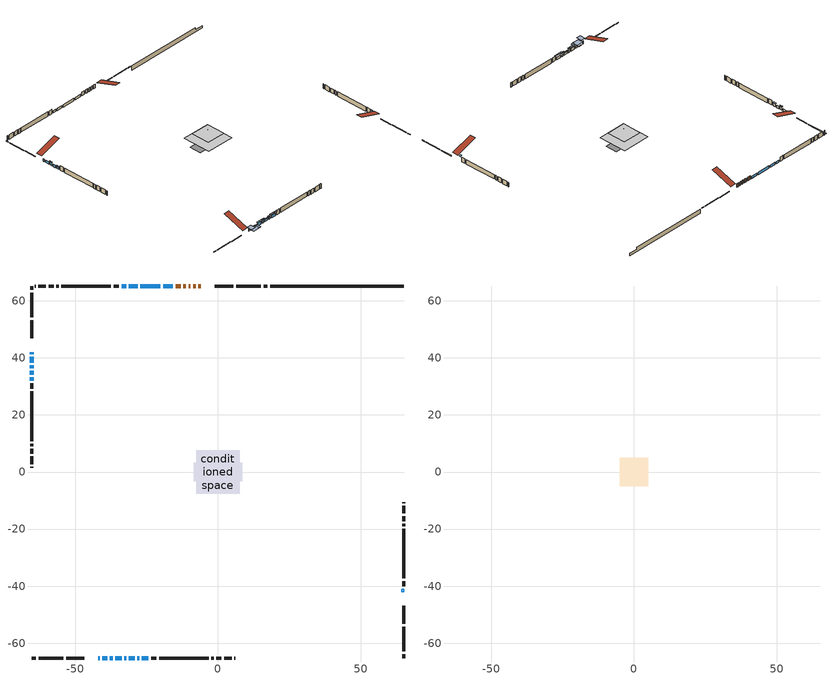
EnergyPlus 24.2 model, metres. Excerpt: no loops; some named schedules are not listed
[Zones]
conditioned space
 floor outside (Floor1 construction): -0.57,-0.57 -0.57,0.57 0.57,0.57 0.57,-0.57 z0.41
 floor outside (Floor2 construction): -0.3,-0.3 -0.3,0.3 0.3,0.3 0.3,-0.3 z0.41
 floor adiabatic (AdiabaticFloorConstruction): -7.67,-7.67 -7.67,7.67 7.67,7.67 7.67,-7.67 z0.41
 floor foundation (Slab1 construction): -8.49,-3.25 -8.49,3.25 8.49,3.25 8.49,-3.25 z-1.91
 floor foundation (Slab2 construction): -2.36,-2.36 -2.36,2.36 2.36,2.36 2.36,-2.36 z0
 wall outside (RimJoist1 construction): 17.33,65.2 15.97,65.2 / -65.2,-65.2 -63.84,-65.2 / -65.2,65.2 -65.2,63.84 / 65.2,-65.2 65.2,-63.84 z0.41:0.71
 wall outside (RimJoist2 construction): 15.04,65.2 6.31,65.2 / -62.91,-65.2 -54.18,-65.2 / -65.2,62.91 -65.2,54.18 / 65.2,-62.91 65.2,-54.18 z0.41:0.71
 wall outside (RimJoist3 construction): 5.39,65.2 -1.05,65.2 / -53.25,-65.2 -46.81,-65.2 / -65.2,53.25 -65.2,46.81 / 65.2,-53.25 65.2,-46.81 z0.41:0.71
 wall outside (AdiabaticWallConstruction 1): -5.96,65.2 -6.89,65.2 / -7.82,65.2 -8.74,65.2 / -9.67,65.2 -10.34,65.2 / -11.27,65.2 -12.21,65.2 / -13.14,65.2 -14.88,65.2 z0.41:2.44
 wall outside (AdiabaticWallConstruction): -15.81,65.2 -19.24,65.2 / -20.17,65.2 -27.27,65.2 / -65.2,41.91 -65.2,41.31 / -65.2,40.38 -65.2,38.35 / -28.2,65.2 -31.21,65.2 / -65.2,35.47 -65.2,34.14 / -32.14,65.2 -33.8,65.2 / -31.28,-65.2 -29.17,-65.2 z0.41:1.63; -41.91,-65.2 -41.45,-65.2 z0.41:2.11; -40.52,-65.2 -38.84,-65.2 z0.41:0.66; -37.91,-65.2 -36.86,-65.2 z0.41:1.46; -35.93,-65.2 -33.82,-65.2 z0.41:2.04; -32.9,-65.2 -32.21,-65.2 z0.41:2.39; -65.2,37.42 -65.2,36.4 z0.41:2.19; -65.2,33.21 -65.2,31.99 z0.41:1.93; -28.24,-65.2 -27.63,-65.2 z0.41:1.35; -26.7,-65.2 -24.37,-65.2 z0.41:1.78
 wall outside (Wall1 construction): -34.72,65.2 -36.59,65.2 / -23.44,-65.2 -21.58,-65.2 / -65.2,31.06 -65.2,29.2 / 65.2,-40.11 65.2,-38.25 z0.41:2.85
 wall outside (Wall2 construction): -37.52,65.2 -54.92,65.2 / -20.65,-65.2 -3.25,-65.2 / -65.2,28.27 -65.2,10.87 / 65.2,-37.32 65.2,-19.92 z0.41:2.85
 wall outside (Wall3 construction): -55.85,65.2 -56.7,65.2 / -2.32,-65.2 -1.46,-65.2 / -65.2,9.94 -65.2,9.08 / 65.2,-18.99 65.2,-18.13 z0.41:2.85
 wall outside (Wall4 construction): -57.63,65.2 -59.38,65.2 / -0.53,-65.2 1.21,-65.2 / -65.2,8.15 -65.2,6.41 / 65.2,-17.2 65.2,-15.46 z0.41:2.85
 wall outside (Wall5 construction): -60.3,65.2 -62.99,65.2 / 2.14,-65.2 4.83,-65.2 / -65.2,5.48 -65.2,2.79 / 65.2,-14.53 65.2,-11.84 z0.41:2.85
 wall outside (Wall7 construction): -63.92,65.2 -64.27,65.2 / 5.76,-65.2 6.11,-65.2 / -65.2,1.86 -65.2,1.51 / 65.2,-10.91 65.2,-10.56 z0.41:2.85
 wall foundation (FoundationWall1 construction): 18.26,65.2,-1.91 18.26,65.2,0.41 60.51,65.2,0.41 60.51,65.2,-0.69 65.2,65.2,-0.69 65.2,65.2,-1.91
 window (WindowConstruction): -15.81,65.2 -19.24,65.2 z0.41:1.63
 window (WindowConstruction 13): -41.9,-65.2 -41.45,-65.2 z0.41:2.11
 window (WindowConstruction 14): -40.52,-65.2 -38.84,-65.2 z0.41:0.66
 window (WindowConstruction 15): -37.91,-65.2 -36.86,-65.2 z0.41:1.46
 window (WindowConstruction 5): -35.93,-65.2 -33.82,-65.2 z0.41:2.03
 window (WindowConstruction 6): -20.17,65.2 -27.27,65.2 z0.41:1.63
 window (WindowConstruction 7): -32.9,-65.2 -32.21,-65.2 z0.41:2.39
 window (WindowConstruction 8): -65.2,41.9 -65.2,41.31 z0.41:1.63
 window (WindowConstruction 9): -65.2,40.38 -65.2,38.35 z0.41:1.63
 window (WindowConstruction 10): -65.2,37.42 -65.2,36.4 z0.41:2.19
 window (WindowConstruction 11): -28.2,65.2 -31.21,65.2 z0.41:1.63
 window (WindowConstruction 16): -65.2,35.47 -65.2,34.14 z0.41:1.63
 window (WindowConstruction 1): -32.14,65.2 -33.79,65.2 z0.41:1.63
 window (WindowConstruction 2): -31.28,-65.2 -29.17,-65.2 z0.41:1.63
 window (WindowConstruction 3): -65.2,33.21 -65.2,31.99 z0.41:1.93
 window (WindowConstruction 12): -28.24,-65.2 -27.63,-65.2 z0.41:1.35
 window (WindowConstruction 4): -26.7,-65.2 -24.37,-65.2 z0.41:1.78
 door (Door): -5.96,65.2 -6.89,65.2 z0.41:2.44
 door (Door 1): -7.82,65.2 -8.74,65.2 z0.41:2.44
 door (Door 2): -9.67,65.2 -10.34,65.2 z0.41:2.44
 door (Door 3): -11.27,65.2 -12.21,65.2 z0.41:2.44
 door (Door 4): -13.14,65.2 -14.88,65.2 z0.41:2.44
 ceiling adiabatic (AdiabaticFloorConstruction): 7.67,-7.67 7.67,7.67 -7.67,7.67 -7.67,-7.67 z0.41
 roof outside (AdiabaticRoofConstruction): 65.2,-41.04,2.85 64.38,-41.04,3.12 64.38,-41.91,3.12 65.2,-41.91,2.85
 skylight (SkylightConstruction): 65.2,-41.04,2.85 64.38,-41.04,3.12 64.38,-41.9,3.12 65.2,-41.9,2.85
attic - vented
 floor to conditioned space (Floor3 construction Reversed): -5.01,-5.01 -5.01,5.01 5.01,5.01 5.01,-5.01 z2.85
 floor to conditioned space (Floor4 construction Reversed): -2.29,-2.29 -2.29,2.29 2.29,2.29 2.29,-2.29 z2.85
 floor to conditioned space (Floor5 construction Reversed): -2.23,-2.23 -2.23,2.23 2.23,2.23 2.23,-2.23 z2.85
 roof outside (Roof1 construction): -5.03,65.2,2.85 -5.03,53.62,6.71 -1.98,53.62,6.71 -1.98,65.2,2.85; -42.83,-65.2,2.85 -42.83,-53.62,6.71 -45.88,-53.62,6.71 -45.88,-65.2,2.85; -65.2,42.83,2.85 -53.62,42.83,6.71 -53.62,45.88,6.71 -65.2,45.88,2.85; 65.2,-42.83,2.85 53.62,-42.83,6.71 53.62,-45.88,6.71 65.2,-45.88,2.85
shading: -40.44,-65.2 -42.91,-65.2 -42.91,-67.94 -40.44,-67.94 z3.12; -37.83,-65.2 -41.53,-65.2 -41.53,-67.94 -37.83,-67.94 z1.67; -36.71,-65.2 -38.06,-65.2 -38.06,-67.94 -36.71,-67.94 z1.61; -33.21,-65.2 -36.54,-65.2 -36.54,-65.81 -33.21,-65.81 z2.64; -31.91,-65.2 -33.19,-65.2 -33.19,-65.5 -31.91,-65.5 z2.69; -65.2,36.1 -65.2,37.72 -65.66,37.72 -65.66,36.1 z2.49; -28.87,-65.2 -31.58,-65.2 -31.58,-65.5 -28.87,-65.5 z1.93; -65.2,31.75 -65.2,33.45 -65.81,33.45 -65.81,31.75 z2.17; -26.56,-65.2 -29.31,-65.2 -29.31,-65.66 -26.56,-65.66 z2.42; -23.3,-65.2 -27.77,-65.2 -27.77,-65.66 -23.3,-65.66 z2.85
[Building]
Building 1: Terrain=Suburbs
[Site:Location]
London AP_ON: Latitude {deg}=43.03; Longitude {deg}=-81.15; Time Zone {hr}=-5; Elevation {m}=278; Keep Site Location Information=Yes
[Site:GroundTemperature:Shallow]
3.98693, 1.93205, 1.76749, 2.74264, 6.6573, 10.5537, 13.9317, 16.0716, 16.2534, 14.513, 11.2211, 7.44421
[Site:WaterMainsTemperature]
Calculation Method=Schedule; Temperature Schedule=mains temperature schedule
[Material] Roughness=Rough; Thermal Absorptance=0.9
Name | Thickness {m} | Conductivity {W/m-K} | Density {kg/m3} | Specific Heat {J/kg-K} | Solar Absorptance | Visible Absorptance
asphalt or fiberglass shingles | 0.00635 | 0.162714 | 1121.4 | 1465.45 | 0.4 | 0.4
asphalt or fiberglass shingles 1 | 0.00635 | 0.162714 | 1121.4 | 1465.45 | 0.7 | 0.7
ceiling loosefill ins | 0.0846667 | 0.0480833 | 16.02 | 1046.75 | 0.7 | 0.7
ceiling stud and cavity | 0.1397 | 0.0890429 | 65.682 | 1177.47 | 0.7 | 0.7
ceiling stud and cavity 1 | 0.1397 | 0.0765803 | 65.682 | 1177.47 | 0.7 | 0.7
ceiling stud and cavity 2 | 0.1397 | 0.0919318 | 65.682 | 1177.47 | 0.7 | 0.7
concrete 4.0 in. | 0.1016 | 1.803125 | 2242.8 | 837.4 | 0.7 | 0.7
concrete 8.0 in. | 0.2032 | 1.803125 | 2242.8 | 837.4 | 0.7 | 0.7
door material | 0.04445 | 0.053851 | 512.64 | 1214.23 | 0.7 | 0.7
door material 1 | 0.04445 | 0.0639163 | 512.64 | 1214.23 | 0.7 | 0.7
exterior vertical ins | 0.0436689 | 0.029427 | 32.04 | 1214.23 | 0.7 | 0.7
exterior vertical ins 1 | 0.0388376 | 0.029427 | 32.04 | 1214.23 | 0.7 | 0.7
floor covering | 0.0127 | 0.0433444 | 54.468 | 1339.84 | 0.6 | 0.6
floor rigid ins | 0.155448 | 0.029427 | 32.04 | 1214.23 | 0.7 | 0.7
floor rigid ins 1; roof rigid ins; wall rigid ins 1 | 0.512978 | 0.029427 | 32.04 | 1214.23 | 0.7 | 0.7
floor stud and cavity | 0.1397 | 0.768798 | 92.3553 | 1139.71 | 0.7 | 0.7
floor stud and cavity 1 | 0.1397 | 0.52473 | 92.3553 | 1139.71 | 0.7 | 0.7
floor stud and cavity 2 | 0.1397 | 1.75129 | 37.0049 | 1207.88 | 0.7 | 0.7
furniture material conditioned space 1 | 0.1524 | 0.115458 | 640.8 | 1214.23 | 0.6 | 0.6
gypsum board | 0.0127 | 0.160291 | 801 | 837.4 | 0.6 | 0.6
gypsum board 1 | 0.0127 | 0.160291 | 801 | 837.4 | 0.7 | 0.7
interior vertical ins | 0.025908 | 0.029427 | 32.04 | 1214.23 | 0.7 | 0.7
osb sheathing 0.5 in. | 0.0127 | 0.115458 | 512.64 | 1214.23 | 0.7 | 0.7
osb sheathing 0.75 in. | 0.01905 | 0.115458 | 512.64 | 1214.23 | 0.7 | 0.7
osb sheathing 2.0 in. | 0.0508 | 0.115458 | 512.64 | 1214.23 | 0.7 | 0.7
rim joist rigid ins; wall rigid ins | 0.051816 | 0.029427 | 32.04 | 1214.23 | 0.7 | 0.7
rim joist stud and cavity | 0.0508 | 0.0455349 | 125.044 | 1163.47 | 0.6 | 0.6
rim joist stud and cavity 1 | 0.0508 | 0.0668474 | 125.044 | 1163.47 | 0.6 | 0.6
rim joist stud and cavity 2 | 0.0508 | 0.0676309 | 125.044 | 1163.47 | 0.6 | 0.6
roof stud and cavity | 0.18415 | 1.78685 | 37.0049 | 1207.88 | 0.6 | 0.6
slab rigid ins | 0.0387967 | 0.029427 | 32.04 | 1214.23 | 0.7 | 0.7
wall stud and cavity | 0.1397 | 0.0941144 | 139.0536 | 1170.24 | 0.7 | 0.7
wall stud and cavity 1 | 0.1397 | 0.249497 | 139.0536 | 1170.24 | 0.7 | 0.7
wall stud and cavity 2 | 0.1397 | 0.139436 | 139.0536 | 1170.24 | 0.7 | 0.7
wall stud and cavity 3 | 0.1397 | 0.372494 | 139.0536 | 1170.24 | 0.7 | 0.7
wall stud and cavity 4 | 0.1397 | 0.079577 | 139.0536 | 1170.24 | 0.7 | 0.7
wall stud and cavity 5 | 0.1397 | 0.123006 | 139.0536 | 1170.24 | 0.7 | 0.7
wall stud and cavity 6 | 0.0889 | 0.380278 | 52.3479 | 1209.89 | 0.7 | 0.7
wall stud and cavity 7 | 0.0889 | 0.391764 | 83.0341 | 1211.67 | 0.7 | 0.7
wood siding | 0.0254 | 0.102417 | 544.68 | 1172.36 | 0.4 | 0.4
wood siding 1; wood siding 2; wood siding 3 | 0.0254 | 0.102417 | 544.68 | 1172.36 | 0.7 | 0.7
[WindowMaterial:SimpleGlazingSystem]
Name | U-Factor {W/m2-K} | Solar Heat Gain Coefficient
SkylightMaterial | 2.79154 | 0.6512
WindowMaterial | 3.04852 | 0.63
WindowMaterial 1 | 3.08145 | 0.55
WindowMaterial 10 | 3.09962 | 0.52
WindowMaterial 11 | 3.09848 | 0.59
WindowMaterial 12 | 3.09678 | 0.61
WindowMaterial 13 | 2.80436 | 0.44
WindowMaterial 14 | 3.18763 | 0.5
WindowMaterial 15 | 3.06839 | 0.65
WindowMaterial 16 | 3.1229 | 0.46
WindowMaterial 2 | 3.04568 | 0.63
WindowMaterial 3 | 3.05249 | 0.62
WindowMaterial 4 | 3.05704 | 0.61
WindowMaterial 5 | 3.03659 | 0.65
WindowMaterial 6 | 3.04 | 0.64
WindowMaterial 7 | 3.07577 | 0.57
WindowMaterial 8 | 3.083154 | 0.54
WindowMaterial 9 | 3.04511 | 0.64
[Construction]
AdiabaticFloorConstruction: floor stud and cavity 2, floor rigid ins 1, osb sheathing 0.75 in., floor covering
AdiabaticRoofConstruction: asphalt or fiberglass shingles 1, roof rigid ins, osb sheathing 0.75 in., roof stud and cavity
AdiabaticWallConstruction: wood siding 2, wall rigid ins 1, wall stud and cavity 6, gypsum board
AdiabaticWallConstruction 1: wood siding 3, wall rigid ins 1, wall stud and cavity 6, gypsum board
Door; Door 1; Door 2; Door 4: door material
Door 3: door material 1
Floor1 construction: floor stud and cavity, floor rigid ins, osb sheathing 0.75 in., floor covering
Floor2 construction: floor stud and cavity 1, floor rigid ins, osb sheathing 0.75 in., floor covering
Floor3 construction Reversed: gypsum board, ceiling stud and cavity, ceiling loosefill ins
Floor4 construction Reversed: gypsum board, ceiling stud and cavity 1
Floor5 construction Reversed: gypsum board, ceiling stud and cavity 2, ceiling loosefill ins
FoundationWall1 construction: concrete 8.0 in., gypsum board 1
furniture construction conditioned space 1: furniture material conditioned space 1
PartitionWallConstruction: gypsum board, wall stud and cavity 7, gypsum board
RimJoist1 construction: wood siding 1, osb sheathing 2.0 in., rim joist stud and cavity
RimJoist2 construction: wood siding 1, rim joist rigid ins, osb sheathing 2.0 in., rim joist stud and cavity 1
RimJoist3 construction: wood siding 1, rim joist rigid ins, osb sheathing 2.0 in., rim joist stud and cavity 2
Roof1 construction: asphalt or fiberglass shingles
SkylightConstruction: SkylightMaterial
Slab1 construction: concrete 4.0 in.
Slab2 construction: slab rigid ins, concrete 4.0 in.
Wall1 construction: wood siding, osb sheathing 0.5 in., wall stud and cavity, gypsum board
Wall2 construction: wood siding, wall rigid ins, osb sheathing 0.5 in., wall stud and cavity 1, gypsum board
Wall3 construction: wood siding, wall rigid ins, osb sheathing 0.5 in., wall stud and cavity 2, gypsum board
Wall4 construction: wood siding, wall rigid ins, osb sheathing 0.5 in., wall stud and cavity 3, gypsum board
Wall5 construction: wood siding, osb sheathing 0.5 in., wall stud and cavity 4, gypsum board
Wall7 construction: wood siding, wall rigid ins, osb sheathing 0.5 in., wall stud and cavity 5, gypsum board
WindowConstruction: WindowMaterial
WindowConstruction 1: WindowMaterial 1
WindowConstruction 10: WindowMaterial 10
WindowConstruction 11: WindowMaterial 11
WindowConstruction 12: WindowMaterial 12
WindowConstruction 13: WindowMaterial 13
WindowConstruction 14: WindowMaterial 14
WindowConstruction 15: WindowMaterial 15
WindowConstruction 16: WindowMaterial 16
WindowConstruction 2: WindowMaterial 2
WindowConstruction 3: WindowMaterial 3
WindowConstruction 4: WindowMaterial 4
WindowConstruction 5: WindowMaterial 5
WindowConstruction 6: WindowMaterial 6
WindowConstruction 7: WindowMaterial 7
WindowConstruction 8: WindowMaterial 8
WindowConstruction 9: WindowMaterial 9
[Zone] Multiplier=1; Part of Total Floor Area=Yes
Name | Volume {m3}
attic - vented | 89.2017
conditioned space | 935.601
[Space]
Name | Zone | Volume {m3}
attic - vented 1 | attic - vented | 89.2017
conditioned space 1 | conditioned space | 935.601
[ZoneInfiltration:EffectiveLeakageArea]
infil attic - vented 1: Zone or Space=attic - vented 1; Schedule=Always On Discrete; Effective Air Leakage Area {cm2}=6164.8; Stack Coefficient=0.000268384; Wind Coefficient=1.10687e-05
[ZoneMixing]
whole house fan mix: Zone or Space=attic - vented; Schedule=Always On Continuous; Design Flow Rate Calculation Method=Flow/Zone; Design Flow Rate {m3/s}=0; Source Zone or Space=conditioned space
[SurfaceProperty:ExposedFoundationPerimeter] Exposed Perimeter Calculation Method=TotalExposedPerimeter
Name | Total Exposed Perimeter {m}
Slab1 | 46.939
Slab2 | 15.972
[InternalMass] Zone or ZoneList=conditioned space; Space or SpaceList=conditioned space 1
Name | Construction | Surface Area {m2}
furniture mass conditioned space 1 | furniture construction conditioned space 1 | 147.93
partition wall mass | PartitionWallConstruction | 369.825
[Lights]
interior lighting: Zone or ZoneList or Space or SpaceList=conditioned space 1; Schedule=interior lighting schedule; Design Level Calculation Method=LightingLevel; Lighting Level {W}=343.2; Return Air Fraction=0; Fraction Radiant=0.6; Fraction Visible=0.2; Fraction Replaceable=1
[People]
occupants: Zone or ZoneList or Space or SpaceList=conditioned space 1; Number of People Schedule=occupants schedule; Number of People Calculation Method=People; Number of People=3; Fraction Radiant=0.314171; Sensible Heat Fraction=0.56303; Activity Level Schedule=occupants activity schedule; Carbon Dioxide Generation Rate {m3/s-W}=0; Enable ASHRAE 55 Comfort Warnings=No; Mean Radiant Temperature Calculation Type=EnclosureAveraged
[ElectricEquipment] Zone or ZoneList or Space or SpaceList=conditioned space 1; Design Level Calculation Method=EquipmentLevel
Name | Schedule | Design Level {W} | Fraction Latent | Fraction Radiant | Fraction Lost
clothes dryer | clothes dryer schedule | 140.772 | 0.015 | 0.081 | 0.85
clothes washer | clothes washer schedule | 32.1985 | 0.03 | 0.162 | 0.7
cooking range | cooking range schedule | 215.147 | 0.08 | 0.432 | 0.2
dishwasher | dishwasher schedule | 66.8632 | 0.3 | 0.18 | 0.4
fridge | fridge schedule | 72.9452 | 0 | 0.6 | 0
mech vent bath fan 0 | mech vent bath fan 0 schedule | 25.1 | 0 | 0 | 1
mech vent house fan | mech vent house fan schedule | 19.9167 | 0 | 0 | 0.5
mech vent house fan cfis | mech vent house fan cfis schedule | 0 | 0 | 0 | 0
mech vent range fan 0 | mech vent range fan 0 schedule | 57 | 0 | 0 | 1
misc plug loads | misc plug loads schedule | 494.7 | 0.045 | 0.513 | 0.1
whole house fan | Always On Discrete | 0 | 0 | 0 | 1
[OtherEquipment] Zone or ZoneList or Space or SpaceList=conditioned space 1; Design Level Calculation Method=EquipmentLevel
Name | Fuel Type | Schedule | Design Level {W} | Fraction Latent | Fraction Radiant | Fraction Lost
clothes dryer 1 | Electricity | clothes dryer schedule | 0 | 0.015 | 0.081 | 0.85
cooking range 1 | Electricity | cooking range schedule | 0 | 0.08 | 0.432 | 0.2
general water use latent | None | general water use schedule | 62.594 | 1 | 0 | 0
general water use sensible | None | general water use schedule | -61.6891 | 0 | 0.6 | 0
mech vent house fan latent load | None | Always On Discrete | 0 | 1 | 0 | 0
mech vent house fan sensible load | None | Always On Discrete | 0 | 0 | 0 | 0
water heater energy adjustment1 | Electricity | Always On Discrete | 0.01 | 0 | 0 | 1
[ZoneInfiltration:DesignFlowRate] Zone or ZoneList or Space or SpaceList=conditioned space 1; Schedule=Always On Discrete; Design Flow Rate Calculation Method=Flow/Zone; Design Flow Rate {m3/s}=0
infil flow; natural vent flow; whole house fan flow
[Foundation:Kiva] Initial Indoor Air Temperature {C}=18; Wall Depth Below Slab {m}=0.2032
Name | Wall Height Above Grade {m} | Custom Block Material Name 1 | Custom Block Depth 1 {m} | Custom Block X Position 1 {m} | Custom Block Z Position 1 {m} | Interior Vertical Insulation Material | Interior Vertical Insulation Depth {m} | Exterior Vertical Insulation Material | Exterior Vertical Insulation Depth {m}
Foundation Kiva 1 | 0.409986 | exterior vertical ins | 2.31999 | 0.2159 | 0
Foundation Kiva 2 | 0.1016 |  |  |  |  | interior vertical ins | 0.1016 | exterior vertical ins 1 | 0.599999
[Foundation:Kiva:Settings]
Soil Conductivity {W/m-K}=0.849921; Soil Density {kg/m3}=1842.3; Soil Specific Heat {J/kg-K}=418.7; Ground Solar Absorptivity=0.9; Ground Thermal Absorptivity=0.9; Ground Surface Roughness {m}=0.03; Far-Field Width {m}=40; Deep-Ground Boundary Condition=ZeroFlux; Deep-Ground Depth {m}=40; Minimum Cell Dimension {m}=0.2; Maximum Cell Growth Coefficient=3; Simulation Timestep=Timestep
[Exterior:Lights]
exterior lighting: Schedule=exterior lighting schedule; Design Level {W}=75.6
[Schedule:Constant]
Name | Hourly Value
Always On Continuous; mech vent house fan schedule; mech vent house fan cfis schedule; Always On Discrete | 1
occupants activity schedule | 117.228
fridge schedule | 0
[Schedule:Week:Daily]
interior lighting schedule Week Rule - Jan1-Jan27: interior lighting schedule day, interior lighting schedule day, interior lighting schedule day, interior lighting schedule day, interior lighting schedule day, interior lighting schedule day, interior lighting schedule day, interior lighting schedule default day, interior lighting schedule default day, interior lighting schedule default day, interior lighting schedule default day, interior lighting schedule default day
interior lighting schedule Week Rule - Jan28-Feb3: interior lighting schedule day, interior lighting schedule day, interior lighting schedule day, interior lighting schedule day, interior lighting schedule day 1, interior lighting schedule day 1, interior lighting schedule day 1, interior lighting schedule default day, interior lighting schedule default day, interior lighting schedule default day, interior lighting schedule default day, interior lighting schedule default day
interior lighting schedule Week Rule - Feb4-Feb24: interior lighting schedule day 1, interior lighting schedule day 1, interior lighting schedule day 1, interior lighting schedule day 1, interior lighting schedule day 1, interior lighting schedule day 1, interior lighting schedule day 1, interior lighting schedule default day, interior lighting schedule default day, interior lighting schedule default day, interior lighting schedule default day, interior lighting schedule default day
interior lighting schedule Week Rule - Feb25-Mar3: interior lighting schedule day 1, interior lighting schedule day 1, interior lighting schedule day 1, interior lighting schedule day 1, interior lighting schedule day 2, interior lighting schedule day 2, interior lighting schedule day 2, interior lighting schedule default day, interior lighting schedule default day, interior lighting schedule default day, interior lighting schedule default day, interior lighting schedule default day
interior lighting schedule Week Rule - Mar4-Mar31: interior lighting schedule day 2, interior lighting schedule day 2, interior lighting schedule day 2, interior lighting schedule day 2, interior lighting schedule day 2, interior lighting schedule day 2, interior lighting schedule day 2, interior lighting schedule default day, interior lighting schedule default day, interior lighting schedule default day, interior lighting schedule default day, interior lighting schedule default day
interior lighting schedule Week Rule - Apr1-Apr28: interior lighting schedule day 3, interior lighting schedule day 3, interior lighting schedule day 3, interior lighting schedule day 3, interior lighting schedule day 3, interior lighting schedule day 3, interior lighting schedule day 3, interior lighting schedule default day, interior lighting schedule default day, interior lighting schedule default day, interior lighting schedule default day, interior lighting schedule default day
interior lighting schedule Week Rule - Apr29-May5: interior lighting schedule day 3, interior lighting schedule day 3, interior lighting schedule day 4, interior lighting schedule day 4, interior lighting schedule day 4, interior lighting schedule day 4, interior lighting schedule day 4, interior lighting schedule default day, interior lighting schedule default day, interior lighting schedule default day, interior lighting schedule default day, interior lighting schedule default day
interior lighting schedule Week Rule - May6-May26: interior lighting schedule day 4, interior lighting schedule day 4, interior lighting schedule day 4, interior lighting schedule day 4, interior lighting schedule day 4, interior lighting schedule day 4, interior lighting schedule day 4, interior lighting schedule default day, interior lighting schedule default day, interior lighting schedule default day, interior lighting schedule default day, interior lighting schedule default day
interior lighting schedule Week Rule - May27-Jun2: interior lighting schedule day 4, interior lighting schedule day 4, interior lighting schedule day 4, interior lighting schedule day 4, interior lighting schedule day 4, interior lighting schedule day 5, interior lighting schedule day 5, interior lighting schedule default day, interior lighting schedule default day, interior lighting schedule default day, interior lighting schedule default day, interior lighting schedule default day
interior lighting schedule Week Rule - Jun3-Jun30: interior lighting schedule day 5, interior lighting schedule day 5, interior lighting schedule day 5, interior lighting schedule day 5, interior lighting schedule day 5, interior lighting schedule day 5, interior lighting schedule day 5, interior lighting schedule default day, interior lighting schedule default day, interior lighting schedule default day, interior lighting schedule default day, interior lighting schedule default day
interior lighting schedule Week Rule - Jul1-Jul28: interior lighting schedule day 6, interior lighting schedule day 6, interior lighting schedule day 6, interior lighting schedule day 6, interior lighting schedule day 6, interior lighting schedule day 6, interior lighting schedule day 6, interior lighting schedule default day, interior lighting schedule default day, interior lighting schedule default day, interior lighting schedule default day, interior lighting schedule default day
interior lighting schedule Week Rule - Jul29-Aug4: interior lighting schedule day 6, interior lighting schedule day 6, interior lighting schedule day 6, interior lighting schedule day 7, interior lighting schedule day 7, interior lighting schedule day 7, interior lighting schedule day 7, interior lighting schedule default day, interior lighting schedule default day, interior lighting schedule default day, interior lighting schedule default day, interior lighting schedule default day
interior lighting schedule Week Rule - Aug5-Aug25: interior lighting schedule day 7, interior lighting schedule day 7, interior lighting schedule day 7, interior lighting schedule day 7, interior lighting schedule day 7, interior lighting schedule day 7, interior lighting schedule day 7, interior lighting schedule default day, interior lighting schedule default day, interior lighting schedule default day, interior lighting schedule default day, interior lighting schedule default day
interior lighting schedule Week Rule - Aug26-Sep1: interior lighting schedule day 7, interior lighting schedule day 7, interior lighting schedule day 7, interior lighting schedule day 7, interior lighting schedule day 7, interior lighting schedule day 7, interior lighting schedule day 8, interior lighting schedule default day, interior lighting schedule default day, interior lighting schedule default day, interior lighting schedule default day, interior lighting schedule default day
interior lighting schedule Week Rule - Sep2-Sep29: interior lighting schedule day 8, interior lighting schedule day 8, interior lighting schedule day 8, interior lighting schedule day 8, interior lighting schedule day 8, interior lighting schedule day 8, interior lighting schedule day 8, interior lighting schedule default day, interior lighting schedule default day, interior lighting schedule default day, interior lighting schedule default day, interior lighting schedule default day
interior lighting schedule Week Rule - Sep30-Oct6: interior lighting schedule day 8, interior lighting schedule day 9, interior lighting schedule day 9, interior lighting schedule day 9, interior lighting schedule day 9, interior lighting schedule day 9, interior lighting schedule day 9, interior lighting schedule default day, interior lighting schedule default day, interior lighting schedule default day, interior lighting schedule default day, interior lighting schedule default day
interior lighting schedule Week Rule - Oct7-Oct27: interior lighting schedule day 9, interior lighting schedule day 9, interior lighting schedule day 9, interior lighting schedule day 9, interior lighting schedule day 9, interior lighting schedule day 9, interior lighting schedule day 9, interior lighting schedule default day, interior lighting schedule default day, interior lighting schedule default day, interior lighting schedule default day, interior lighting schedule default day
interior lighting schedule Week Rule - Oct28-Nov3: interior lighting schedule day 9, interior lighting schedule day 9, interior lighting schedule day 9, interior lighting schedule day 9, interior lighting schedule day 10, interior lighting schedule day 10, interior lighting schedule day 10, interior lighting schedule default day, interior lighting schedule default day, interior lighting schedule default day, interior lighting schedule default day, interior lighting schedule default day
interior lighting schedule Week Rule - Nov4-Nov24: interior lighting schedule day 10, interior lighting schedule day 10, interior lighting schedule day 10, interior lighting schedule day 10, interior lighting schedule day 10, interior lighting schedule day 10, interior lighting schedule day 10, interior lighting schedule default day, interior lighting schedule default day, interior lighting schedule default day, interior lighting schedule default day, interior lighting schedule default day
interior lighting schedule Week Rule - Nov25-Dec1: interior lighting schedule day 10, interior lighting schedule day 10, interior lighting schedule day 10, interior lighting schedule day 10, interior lighting schedule day 10, interior lighting schedule day 10, interior lighting schedule day 11, interior lighting schedule default day, interior lighting schedule default day, interior lighting schedule default day, interior lighting schedule default day, interior lighting schedule default day
interior lighting schedule Week Rule - Dec2-Dec31: interior lighting schedule day 11, interior lighting schedule day 11, interior lighting schedule day 11, interior lighting schedule day 11, interior lighting schedule day 11, interior lighting schedule day 11, interior lighting schedule day 11, interior lighting schedule default day, interior lighting schedule default day, interior lighting schedule default day, interior lighting schedule default day, interior lighting schedule default day
occupants schedule Week Rule - Jan1-Dec31: occupants schedule day, occupants schedule day, occupants schedule day, occupants schedule day, occupants schedule day, occupants schedule day, occupants schedule day, occupants schedule default day, occupants schedule default day, occupants schedule default day, occupants schedule default day, occupants schedule default day
clothes dryer schedule Week Rule - Jan1-Dec31: clothes dryer schedule day, clothes dryer schedule day, clothes dryer schedule day, clothes dryer schedule day, clothes dryer schedule day, clothes dryer schedule day, clothes dryer schedule day, clothes dryer schedule default day, clothes dryer schedule default day, clothes dryer schedule default day, clothes dryer schedule default day, clothes dryer schedule default day
clothes washer schedule Week Rule - Jan1-Dec31: clothes washer schedule day, clothes washer schedule day, clothes washer schedule day, clothes washer schedule day, clothes washer schedule day, clothes washer schedule day, clothes washer schedule day, clothes washer schedule default day, clothes washer schedule default day, clothes washer schedule default day, clothes washer schedule default day, clothes washer schedule default day
cooking range schedule Week Rule - Jan1-Dec31: cooking range schedule day, cooking range schedule day, cooking range schedule day, cooking range schedule day, cooking range schedule day, cooking range schedule day, cooking range schedule day, cooking range schedule default day, cooking range schedule default day, cooking range schedule default day, cooking range schedule default day, cooking range schedule default day
dishwasher schedule Week Rule - Jan1-Dec31: dishwasher schedule day, dishwasher schedule day, dishwasher schedule day, dishwasher schedule day, dishwasher schedule day, dishwasher schedule day, dishwasher schedule day, dishwasher schedule default day, dishwasher schedule default day, dishwasher schedule default day, dishwasher schedule default day, dishwasher schedule default day
mech vent bath fan 0 schedule Week Rule - Jan1-Dec31: mech vent bath fan 0 schedule day, mech vent bath fan 0 schedule day, mech vent bath fan 0 schedule day, mech vent bath fan 0 schedule day, mech vent bath fan 0 schedule day, mech vent bath fan 0 schedule day, mech vent bath fan 0 schedule day, mech vent bath fan 0 schedule default day, mech vent bath fan 0 schedule default day, mech vent bath fan 0 schedule default day, mech vent bath fan 0 schedule default day, mech vent bath fan 0 schedule default day
mech vent range fan 0 schedule Week Rule - Jan1-Dec31: mech vent range fan 0 schedule day, mech vent range fan 0 schedule day, mech vent range fan 0 schedule day, mech vent range fan 0 schedule day, mech vent range fan 0 schedule day, mech vent range fan 0 schedule day, mech vent range fan 0 schedule day, mech vent range fan 0 schedule default day, mech vent range fan 0 schedule default day, mech vent range fan 0 schedule default day, mech vent range fan 0 schedule default day, mech vent range fan 0 schedule default day
misc plug loads schedule Week Rule - Jan1-Dec31: misc plug loads schedule day, misc plug loads schedule day, misc plug loads schedule day, misc plug loads schedule day, misc plug loads schedule day, misc plug loads schedule day, misc plug loads schedule day, misc plug loads schedule default day, misc plug loads schedule default day, misc plug loads schedule default day, misc plug loads schedule default day, misc plug loads schedule default day
general water use schedule Week Rule - Jan1-Dec31: general water use schedule day, general water use schedule day, general water use schedule day, general water use schedule day, general water use schedule day, general water use schedule day, general water use schedule day, general water use schedule default day, general water use schedule default day, general water use schedule default day, general water use schedule default day, general water use schedule default day
[Schedule:Year]
interior lighting schedule: interior lighting schedule Week Rule - Jan1-Jan27, 1, 1, 1, 27, interior lighting schedule Week Rule - Jan28-Feb3, 1, 28, 2, 3, interior lighting schedule Week Rule - Feb4-Feb24, 2, 4, 2, 24, interior lighting schedule Week Rule - Feb25-Mar3, 2, 25, 3, 3, interior lighting schedule Week Rule - Mar4-Mar31, 3, 4, 3, 31, interior lighting schedule Week Rule - Apr1-Apr28, 4, 1, 4, 28, interior lighting schedule Week Rule - Apr29-May5, 4, 29, 5, 5, interior lighting schedule Week Rule - May6-May26, 5, 6, 5, 26, interior lighting schedule Week Rule - May27-Jun2, 5, 27, 6, 2, interior lighting schedule Week Rule - Jun3-Jun30, 6, 3, 6, 30, interior lighting schedule Week Rule - Jul1-Jul28, 7, 1, 7, 28, interior lighting schedule Week Rule - Jul29-Aug4, 7, 29, 8, 4, interior lighting schedule Week Rule - Aug5-Aug25, 8, 5, 8, 25, interior lighting schedule Week Rule - Aug26-Sep1, 8, 26, 9, 1, interior lighting schedule Week Rule - Sep2-Sep29, 9, 2, 9, 29, interior lighting schedule Week Rule - Sep30-Oct6, 9, 30, 10, 6, interior lighting schedule Week Rule - Oct7-Oct27, 10, 7, 10, 27, interior lighting schedule Week Rule - Oct28-Nov3, 10, 28, 11, 3, interior lighting schedule Week Rule - Nov4-Nov24, 11, 4, 11, 24, interior lighting schedule Week Rule - Nov25-Dec1, 11, 25, 12, 1, interior lighting schedule Week Rule - Dec2-Dec31, 12, 2, 12, 31
occupants schedule: occupants schedule Week Rule - Jan1-Dec31, 1, 1, 12, 31
clothes dryer schedule: clothes dryer schedule Week Rule - Jan1-Dec31, 1, 1, 12, 31
clothes washer schedule: clothes washer schedule Week Rule - Jan1-Dec31, 1, 1, 12, 31
cooking range schedule: cooking range schedule Week Rule - Jan1-Dec31, 1, 1, 12, 31
dishwasher schedule: dishwasher schedule Week Rule - Jan1-Dec31, 1, 1, 12, 31
mech vent bath fan 0 schedule: mech vent bath fan 0 schedule Week Rule - Jan1-Dec31, 1, 1, 12, 31
mech vent range fan 0 schedule: mech vent range fan 0 schedule Week Rule - Jan1-Dec31, 1, 1, 12, 31
misc plug loads schedule: misc plug loads schedule Week Rule - Jan1-Dec31, 1, 1, 12, 31
general water use schedule: general water use schedule Week Rule - Jan1-Dec31, 1, 1, 12, 31
exterior lighting schedule: exterior lighting schedule Week Rule - Jan1-Jan27, 1, 1, 1, 27, exterior lighting schedule Week Rule - Jan28-Feb3, 1, 28, 2, 3, exterior lighting schedule Week Rule - Feb4-Feb24, 2, 4, 2, 24, exterior lighting schedule Week Rule - Feb25-Mar3, 2, 25, 3, 3, exterior lighting schedule Week Rule - Mar4-Mar31, 3, 4, 3, 31, exterior lighting schedule Week Rule - Apr1-Apr28, 4, 1, 4, 28, exterior lighting schedule Week Rule - Apr29-May5, 4, 29, 5, 5, exterior lighting schedule Week Rule - May6-May26, 5, 6, 5, 26, exterior lighting schedule Week Rule - May27-Jun2, 5, 27, 6, 2, exterior lighting schedule Week Rule - Jun3-Jun30, 6, 3, 6, 30, exterior lighting schedule Week Rule - Jul1-Jul28, 7, 1, 7, 28, exterior lighting schedule Week Rule - Jul29-Aug4, 7, 29, 8, 4, exterior lighting schedule Week Rule - Aug5-Aug25, 8, 5, 8, 25, exterior lighting schedule Week Rule - Aug26-Sep1, 8, 26, 9, 1, exterior lighting schedule Week Rule - Sep2-Sep29, 9, 2, 9, 29, exterior lighting schedule Week Rule - Sep30-Oct6, 9, 30, 10, 6, exterior lighting schedule Week Rule - Oct7-Oct27, 10, 7, 10, 27, exterior lighting schedule Week Rule - Oct28-Nov3, 10, 28, 11, 3, exterior lighting schedule Week Rule - Nov4-Nov24, 11, 4, 11, 24, exterior lighting schedule Week Rule - Nov25-Dec1, 11, 25, 12, 1, exterior lighting schedule Week Rule - Dec2-Dec31, 12, 2, 12, 31
[Schedule:Compact]
mains temperature schedule: Through: 01/01, For: AllDays, Until: 24:00, 7.96722, Through: 01/02, For: AllDays, Until: 24:00, 7.89722, Through: 01/03, For: AllDays, Until: 24:00, 7.82778, Through: 01/04, For: AllDays, Until: 24:00, 7.76, Through: 01/05, For: AllDays, Until: 24:00, 7.69333, Through: 01/06, For: AllDays, Until: 24:00, 7.62778, Through: 01/07, For: AllDays, Until: 24:00, 7.56389, Through: 01/08, For: AllDays, Until: 24:00, 7.50167, Through: 01/09, For: AllDays, Until: 24:00, 7.44056, Through: 01/10, For: AllDays, Until: 24:00, 7.38056, Through: 01/11, For: AllDays, Until: 24:00, 7.32222, Through: 01/12, For: AllDays, Until: 24:00, 7.26556, Through: 01/13, For: AllDays, Until: 24:00, 7.21, Through: 01/14, For: AllDays, Until: 24:00, 7.15556, Through: 01/15, For: AllDays, Until: 24:00, 7.10333, Through: 01/16, For: AllDays, Until: 24:00, 7.05222, Through: 01/17, For: AllDays, Until: 24:00, 7.00278, Through: 01/18, For: AllDays, Until: 24:00, 6.955, Through: 01/19, For: AllDays, Until: 24:00, 6.90833, Through: 01/20, For: AllDays, Until: 24:00, 6.86389, Through: 01/21, For: AllDays, Until: 24:00, 6.82056, Through: 01/22, For: AllDays, Until: 24:00, 6.77889, Through: 01/23, For: AllDays, Until: 24:00, 6.73889, Through: 01/24, For: AllDays, Until: 24:00, 6.7, Through: 01/25, For: AllDays, Until: 24:00, 6.66333, Through: 01/26, For: AllDays, Until: 24:00, 6.62833, Through: 01/27, For: AllDays, Until: 24:00, 6.59444, Through: 01/28, For: AllDays, Until: 24:00, 6.56278, Through: 01/29, For: AllDays, Until: 24:00, 6.53222, Through: 01/30, For: AllDays, Until: 24:00, 6.50389, Through: 01/31, For: AllDays, Until: 24:00, 6.47722, Through: 02/01, For: AllDays, Until: 24:00, 6.45167, Through: 02/02, For: AllDays, Until: 24:00, 6.42833, Through: 02/03, For: AllDays, Until: 24:00, 6.40667, Through: 02/04, For: AllDays, Until: 24:00, 6.38611, Through: 02/05, For: AllDays, Until: 24:00, 6.36778, Through: 02/06, For: AllDays, Until: 24:00, 6.35111, Through: 02/07, For: AllDays, Until: 24:00, 6.33611, Through: 02/08, For: AllDays, Until: 24:00, 6.32333, Through: 02/09, For: AllDays, Until: 24:00, 6.31167, Through: 02/10, For: AllDays, Until: 24:00, 6.30222, Through: 02/11, For: AllDays, Until: 24:00, 6.29389, Through: 02/12, For: AllDays, Until: 24:00, 6.28778, Through: 02/13, For: AllDays, Until: 24:00, 6.28333, Through: 02/14, For: AllDays, Until: 24:00, 6.28056, Through: 02/15, For: AllDays, Until: 24:00, 6.27944, Through: 02/16, For: AllDays, Until: 24:00, 6.28, Through: 02/17, For: AllDays, Until: 24:00, 6.28278, Through: 02/18, For: AllDays, Until: 24:00, 6.28722, Through: 02/19, For: AllDays, Until: 24:00, 6.29278, Through: 02/20, For: AllDays, Until: 24:00, 6.30056, Through: 02/21, For: AllDays, Until: 24:00, 6.31, Through: 02/22, For: AllDays, Until: 24:00, 6.32111, Through: 02/23, For: AllDays, Until: 24:00, 6.33444, Through: 02/24, For: AllDays, Until: 24:00, 6.34889, Through: 02/25, For: AllDays, Until: 24:00, 6.36556, Through: 02/26, For: AllDays, Until: 24:00, 6.38333, Through: 02/27, For: AllDays, Until: 24:00, 6.40333, Through: 02/28, For: AllDays, Until: 24:00, 6.425, Through: 03/01, For: AllDays, Until: 24:00, 6.44833, Through: 03/02, For: AllDays, Until: 24:00, 6.47278, Through: 03/03, For: AllDays, Until: 24:00, 6.49944, Through: 03/04, For: AllDays, Until: 24:00, 6.52778, Through: 03/05, For: AllDays, Until: 24:00, 6.55778, Through: 03/06, For: AllDays, Until: 24:00, 6.58944, Through: 03/07, For: AllDays, Until: 24:00, 6.62278, Through: 03/08, For: AllDays, Until: 24:00, 6.65778, Through: 03/09, For: AllDays, Until: 24:00, 6.69444, Through: 03/10, For: AllDays, Until: 24:00, 6.73278, Through: 03/11, For: AllDays, Until: 24:00, 6.77278, Through: 03/12, For: AllDays, Until: 24:00, 6.81389, Through: 03/13, For: AllDays, Until: 24:00, 6.85722, Through: 03/14, For: AllDays, Until: 24:00, 6.90167, Through: 03/15, For: AllDays, Until: 24:00, 6.94778, Through: 03/16, For: AllDays, Until: 24:00, 6.99556, Through: 03/17, For: AllDays, Until: 24:00, 7.045, Through: 03/18, For: AllDays, Until: 24:00, 7.09556, Through: 03/19, For: AllDays, Until: 24:00, 7.14778, Through: 03/20, For: AllDays, Until: 24:00, 7.20167, Through: 03/21, For: AllDays, Until: 24:00, 7.25667, Through: 03/22, For: AllDays, Until: 24:00, 7.31333, Through: 03/23, For: AllDays, Until: 24:00, 7.37167, Through: 03/24, For: AllDays, Until: 24:00, 7.43111, Through: 03/25, For: AllDays, Until: 24:00, 7.49222, Through: 03/26, For: AllDays, Until: 24:00, 7.55444, Through: 03/27, For: AllDays, Until: 24:00, 7.61833, Through: 03/28, For: AllDays, Until: 24:00, 7.68333, Through: 03/29, For: AllDays, Until: 24:00, 7.74944, Through: 03/30, For: AllDays, Until: 24:00, 7.81722, Through: 03/31, For: AllDays, Until: 24:00, 7.88667, Through: 04/01, For: AllDays, Until: 24:00, 7.95667, Through: 04/02, For: AllDays, Until: 24:00, 8.02833, Through: 04/03, For: AllDays, Until: 24:00, 8.10111, Through: 04/04, For: AllDays, Until: 24:00, 8.175, Through: 04/05, For: AllDays, Until: 24:00, 8.25, Through: 04/06, For: AllDays, Until: 24:00, 8.32667, Through: 04/07, For: AllDays, Until: 24:00, 8.40389, Through: 04/08, For: AllDays, Until: 24:00, 8.48278, Through: 04/09, For: AllDays, Until: 24:00, 8.56222, Through: 04/10, For: AllDays, Until: 24:00, 8.64278, Through: 04/11, For: AllDays, Until: 24:00, 8.725, Through: 04/12, For: AllDays, Until: 24:00, 8.80778, Through: 04/13, For: AllDays, Until: 24:00, 8.89167, Through: 04/14, For: AllDays, Until: 24:00, 8.97611, Through: 04/15, For: AllDays, Until: 24:00, 9.06167, Through: 04/16, For: AllDays, Until: 24:00, 9.14833, Through: 04/17, For: AllDays, Until: 24:00, 9.23611, Through: 04/18, For: AllDays, Until: 24:00, 9.32444, Through: 04/19, For: AllDays, Until: 24:00, 9.41389, Through: 04/20, For: AllDays, Until: 24:00, 9.50389, Through: 04/21, For: AllDays, Until: 24:00, 9.595, Through: 04/22, For: AllDays, Until: 24:00, 9.68667, Through: 04/23, For: AllDays, Until: 24:00, 9.77889, Through: 04/24, For: AllDays, Until: 24:00, 9.87222, Through: 04/25, For: AllDays, Until: 24:00, 9.96556, Through: 04/26, For: AllDays, Until: 24:00, 10.06, Through: 04/27, For: AllDays, Until: 24:00, 10.1556, Through: 04/28, For: AllDays, Until: 24:00, 10.2511, Through: 04/29, For: AllDays, Until: 24:00, 10.3472, Through: 04/30, For: AllDays, Until: 24:00, 10.4439, Through: 05/01, For: AllDays, Until: 24:00, 10.5411, Through: 05/02, For: AllDays, Until: 24:00, 10.6389, Through: 05/03, For: AllDays, Until: 24:00, 10.7372, Through: 05/04, For: AllDays, Until: 24:00, 10.8361, Through: 05/05, For: AllDays, Until: 24:00, 10.935, Through: 05/06, For: AllDays, Until: 24:00, 11.0344, Through: 05/07, For: AllDays, Until: 24:00, 11.1344, Through: 05/08, For: AllDays, Until: 24:00, 11.2344, Through: 05/09, For: AllDays, Until: 24:00, 11.335, Through: 05/10, For: AllDays, Until: 24:00, 11.4356, Through: 05/11, For: AllDays, Until: 24:00, 11.5361, Through: 05/12, For: AllDays, Until: 24:00, 11.6372, Through: 05/13, For: AllDays, Until: 24:00, 11.7383, Through: 05/14, For: AllDays, Until: 24:00, 11.84, Through: 05/15, For: AllDays, Until: 24:00, 11.9411, Through: 05/16, For: AllDays, Until: 24:00, 12.0428, Through: 05/17, For: AllDays, Until: 24:00, 12.1444, Through: 05/18, For: AllDays, Until: 24:00, 12.2456, Through: 05/19, For: AllDays, Until: 24:00, 12.3472, Through: 05/20, For: AllDays, Until: 24:00, 12.4489, Through: 05/21, For: AllDays, Until: 24:00, 12.55, Through: 05/22, For: AllDays, Until: 24:00, 12.6517, Through: 05/23, For: AllDays, Until: 24:00, 12.7528, Through: 05/24, For: AllDays, Until: 24:00, 12.8533, Through: 05/25, For: AllDays, Until: 24:00, 12.9544, Through: 05/26, For: AllDays, Until: 24:00, 13.055, Through: 05/27, For: AllDays, Until: 24:00, 13.155, Through: 05/28, For: AllDays, Until: 24:00, 13.255, Through: 05/29, For: AllDays, Until: 24:00, 13.355, Through: 05/30, For: AllDays, Until: 24:00, 13.4539, Through: 05/31, For: AllDays, Until: 24:00, 13.5533, Through: 06/01, For: AllDays, Until: 24:00, 13.6517, Through: 06/02, For: AllDays, Until: 24:00, 13.75, Through: 06/03, For: AllDays, Until: 24:00, 13.8472, Through: 06/04, For: AllDays, Until: 24:00, 13.9444, Through: 06/05, For: AllDays, Until: 24:00, 14.0411, Through: 06/06, For: AllDays, Until: 24:00, 14.1372, Through: 06/07, For: AllDays, Until: 24:00, 14.2328, Through: 06/08, For: AllDays, Until: 24:00, 14.3278, Through: 06/09, For: AllDays, Until: 24:00, 14.4217, Through: 06/10, For: AllDays, Until: 24:00, 14.5156, Through: 06/11, For: AllDays, Until: 24:00, 14.6083, Through: 06/12, For: AllDays, Until: 24:00, 14.7006, Through: 06/13, For: AllDays, Until: 24:00, 14.7922, Through: 06/14, For: AllDays, Until: 24:00, 14.8828, Through: 06/15, For: AllDays, Until: 24:00, 14.9728, Through: 06/16, For: AllDays, Until: 24:00, 15.0617, Through: 06/17, For: AllDays, Until: 24:00, 15.15, Through: 06/18, For: AllDays, Until: 24:00, 15.2372, Through: 06/19, For: AllDays, Until: 24:00, 15.3233, Through: 06/20, For: AllDays, Until: 24:00, 15.4089, Through: 06/21, For: AllDays, Until: 24:00, 15.4933, Through: 06/22, For: AllDays, Until: 24:00, 15.5772, Through: 06/23, For: AllDays, Until: 24:00, 15.6594, Through: 06/24, For: AllDays, Until: 24:00, 15.7411, Through: 06/25, For: AllDays, Until: 24:00, 15.8217, Through: 06/26, For: AllDays, Until: 24:00, 15.9006, Through: 06/27, For: AllDays, Until: 24:00, 15.9789, Through: 06/28, For: AllDays, Until: 24:00, 16.0561, Through: 06/29, For: AllDays, Until: 24:00, 16.1322, Through: 06/30, For: AllDays, Until: 24:00, 16.2072, Through: 07/01, For: AllDays, Until: 24:00, 16.2806, Through: 07/02, For: AllDays, Until: 24:00, 16.3528, Through: 07/03, For: AllDays, Until: 24:00, 16.4244, Through: 07/04, For: AllDays, Until: 24:00, 16.4939, Through: 07/05, For: AllDays, Until: 24:00, 16.5628, Through: 07/06, For: AllDays, Until: 24:00, 16.63, Through: 07/07, For: AllDays, Until: 24:00, 16.6961, Through: 07/08, For: AllDays, Until: 24:00, 16.7606, Through: 07/09, For: AllDays, Until: 24:00, 16.8239, Through: 07/10, For: AllDays, Until: 24:00, 16.8861, Through: 07/11, For: AllDays, Until: 24:00, 16.9467, Through: 07/12, For: AllDays, Until: 24:00, 17.0056, Through: 07/13, For: AllDays, Until: 24:00, 17.0633, Through: 07/14, For: AllDays, Until: 24:00, 17.12, Through: 07/15, For: AllDays, Until: 24:00, 17.1744, Through: 07/16, For: AllDays, Until: 24:00, 17.2278, Through: 07/17, For: AllDays, Until: 24:00, 17.28, Through: 07/18, For: AllDays, Until: 24:00, 17.33, Through: 07/19, For: AllDays, Until: 24:00, 17.3789, Through: 07/20, For: AllDays, Until: 24:00, 17.4261, Through: 07/21, For: AllDays, Until: 24:00, 17.4717, Through: 07/22, For: AllDays, Until: 24:00, 17.5161, Through: 07/23, For: AllDays, Until: 24:00, 17.5583, Through: 07/24, For: AllDays, Until: 24:00, 17.5994, Through: 07/25, For: AllDays, Until: 24:00, 17.6389, Through: 07/26, For: AllDays, Until: 24:00, 17.6767, Through: 07/27, For: AllDays, Until: 24:00, 17.7128, Through: 07/28, For: AllDays, Until: 24:00, 17.7472, Through: 07/29, For: AllDays, Until: 24:00, 17.78, Through: 07/30, For: AllDays, Until: 24:00, 17.8111, Through: 07/31, For: AllDays, Until: 24:00, 17.8406, Through: 08/01, For: AllDays, Until: 24:00, 17.8683, Through: 08/02, For: AllDays, Until: 24:00, 17.8944, Through: 08/03, For: AllDays, Until: 24:00, 17.9189, Through: 08/04, For: AllDays, Until: 24:00, 17.9417, Through: 08/05, For: AllDays, Until: 24:00, 17.9628, Through: 08/06, For: AllDays, Until: 24:00, 17.9822, Through: 08/07, For: AllDays, Until: 24:00, 18, Through: 08/08, For: AllDays, Until: 24:00, 18.0156, Through: 08/09, For: AllDays, Until: 24:00, 18.03, Through: 08/10, For: AllDays, Until: 24:00, 18.0422, Through: 08/11, For: AllDays, Until: 24:00, 18.0533, Through: 08/12, For: AllDays, Until: 24:00, 18.0622, Through: 08/13, For: AllDays, Until: 24:00, 18.0694, Through: 08/14, For: AllDays, Until: 24:00, 18.0744, Through: 08/15, For: AllDays, Until: 24:00, 18.0783, Through: 08/16, For: AllDays, Until: 24:00, 18.0806, Through: 08/17, For: AllDays, Until: 24:00, 18.0806, Through: 08/18, For: AllDays, Until: 24:00, 18.0789, Through: 08/19, For: AllDays, Until: 24:00, 18.0761, Through: 08/20, For: AllDays, Until: 24:00, 18.0711, Through: 08/21, For: AllDays, Until: 24:00, 18.0639, Through: 08/22, For: AllDays, Until: 24:00, 18.0556, Through: 08/23, For: AllDays, Until: 24:00, 18.0456, Through: 08/24, For: AllDays, Until: 24:00, 18.0333, Through: 08/25, For: AllDays, Until: 24:00, 18.0194, Through: 08/26, For: AllDays, Until: 24:00, 18.0044, Through: 08/27, For: AllDays, Until: 24:00, 17.9872, Through: 08/28, For: AllDays, Until: 24:00, 17.9683, Through: 08/29, For: AllDays, Until: 24:00, 17.9478, Through: 08/30, For: AllDays, Until: 24:00, 17.9256, Through: 08/31, For: AllDays, Until: 24:00, 17.9011, Through: 09/01, For: AllDays, Until: 24:00, 17.8756, Through: 09/02, For: AllDays, Until: 24:00, 17.8483, Through: 09/03, For: AllDays, Until: 24:00, 17.8189, Through: 09/04, For: AllDays, Until: 24:00, 17.7883, Through: 09/05, For: AllDays, Until: 24:00, 17.7561, Through: 09/06, For: AllDays, Until: 24:00, 17.7222, Through: 09/07, For: AllDays, Until: 24:00, 17.6861, Through: 09/08, For: AllDays, Until: 24:00, 17.6489, Through: 09/09, For: AllDays, Until: 24:00, 17.61, Through: 09/10, For: AllDays, Until: 24:00, 17.5694, Through: 09/11, For: AllDays, Until: 24:00, 17.5272, Through: 09/12, For: AllDays, Until: 24:00, 17.4833, Through: 09/13, For: AllDays, Until: 24:00, 17.4383, Through: 09/14, For: AllDays, Until: 24:00, 17.3917, Through: 09/15, For: AllDays, Until: 24:00, 17.3433, Through: 09/16, For: AllDays, Until: 24:00, 17.2933, Through: 09/17, For: AllDays, Until: 24:00, 17.2417, Through: 09/18, For: AllDays, Until: 24:00, 17.1889, Through: 09/19, For: AllDays, Until: 24:00, 17.1344, Through: 09/20, For: AllDays, Until: 24:00, 17.0783, Through: 09/21, For: AllDays, Until: 24:00, 17.0211, Through: 09/22, For: AllDays, Until: 24:00, 16.9622, Through: 09/23, For: AllDays, Until: 24:00, 16.9022, Through: 09/24, For: AllDays, Until: 24:00, 16.8406, Through: 09/25, For: AllDays, Until: 24:00, 16.7778, Through: 09/26, For: AllDays, Until: 24:00, 16.7133, Through: 09/27, For: AllDays, Until: 24:00, 16.6478, Through: 09/28, For: AllDays, Until: 24:00, 16.5806, Through: 09/29, For: AllDays, Until: 24:00, 16.5122, Through: 09/30, For: AllDays, Until: 24:00, 16.4428, Through: 10/01, For: AllDays, Until: 24:00, 16.3717, Through: 10/02, For: AllDays, Until: 24:00, 16.3, Through: 10/03, For: AllDays, Until: 24:00, 16.2267, Through: 10/04, For: AllDays, Until: 24:00, 16.1522, Through: 10/05, For: AllDays, Until: 24:00, 16.0761, Through: 10/06, For: AllDays, Until: 24:00, 15.9994, Through: 10/07, For: AllDays, Until: 24:00, 15.9217, Through: 10/08, For: AllDays, Until: 24:00, 15.8422, Through: 10/09, For: AllDays, Until: 24:00, 15.7622, Through: 10/10, For: AllDays, Until: 24:00, 15.6811, Through: 10/11, For: AllDays, Until: 24:00, 15.5989, Through: 10/12, For: AllDays, Until: 24:00, 15.5156, Through: 10/13, For: AllDays, Until: 24:00, 15.4311, Through: 10/14, For: AllDays, Until: 24:00, 15.3461, Through: 10/15, For: AllDays, Until: 24:00, 15.26, Through: 10/16, For: AllDays, Until: 24:00, 15.1728, Through: 10/17, For: AllDays, Until: 24:00, 15.085, Through: 10/18, For: AllDays, Until: 24:00, 14.9961, Through: 10/19, For: AllDays, Until: 24:00, 14.9067, Through: 10/20, For: AllDays, Until: 24:00, 14.8161, Through: 10/21, For: AllDays, Until: 24:00, 14.725, Through: 10/22, For: AllDays, Until: 24:00, 14.6328, Through: 10/23, For: AllDays, Until: 24:00, 14.54, Through: 10/24, For: AllDays, Until: 24:00, 14.4467, Through: 10/25, For: AllDays, Until: 24:00, 14.3528, Through: 10/26, For: AllDays, Until: 24:00, 14.2578, Through: 10/27, For: AllDays, Until: 24:00, 14.1622, Through: 10/28, For: AllDays, Until: 24:00, 14.0667, Through: 10/29, For: AllDays, Until: 24:00, 13.97, Through: 10/30, For: AllDays, Until: 24:00, 13.8728, Through: 10/31, For: AllDays, Until: 24:00, 13.7756, Through: 11/01, For: AllDays, Until: 24:00, 13.6778, Through: 11/02, For: AllDays, Until: 24:00, 13.5789, Through: 11/03, For: AllDays, Until: 24:00, 13.48, Through: 11/04, For: AllDays, Until: 24:00, 13.3811, Through: 11/05, For: AllDays, Until: 24:00, 13.2817, Through: 11/06, For: AllDays, Until: 24:00, 13.1817, Through: 11/07, For: AllDays, Until: 24:00, 13.0811, Through: 11/08, For: AllDays, Until: 24:00, 12.9806, Through: 11/09, For: AllDays, Until: 24:00, 12.88, Through: 11/10, For: AllDays, Until: 24:00, 12.7789, Through: 11/11, For: AllDays, Until: 24:00, 12.6778, Through: 11/12, For: AllDays, Until: 24:00, 12.5767, Through: 11/13, For: AllDays, Until: 24:00, 12.4756, Through: 11/14, For: AllDays, Until: 24:00, 12.3739, Through: 11/15, For: AllDays, Until: 24:00, 12.2722, Through: 11/16, For: AllDays, Until: 24:00, 12.1711, Through: 11/17, For: AllDays, Until: 24:00, 12.0694, Through: 11/18, For: AllDays, Until: 24:00, 11.9678, Through: 11/19, For: AllDays, Until: 24:00, 11.8667, Through: 11/20, For: AllDays, Until: 24:00, 11.765, Through: 11/21, For: AllDays, Until: 24:00, 11.6639, Through: 11/22, For: AllDays, Until: 24:00, 11.5628, Through: 11/23, For: AllDays, Until: 24:00, 11.4617, Through: 11/24, For: AllDays, Until: 24:00, 11.3611, Through: 11/25, For: AllDays, Until: 24:00, 11.2606, Through: 11/26, For: AllDays, Until: 24:00, 11.1606, Through: 11/27, For: AllDays, Until: 24:00, 11.0606, Through: 11/28, For: AllDays, Until: 24:00, 10.9611, Through: 11/29, For: AllDays, Until: 24:00, 10.8622, Through: 11/30, For: AllDays, Until: 24:00, 10.7633, Through: 12/01, For: AllDays, Until: 24:00, 10.665, Through: 12/02, For: AllDays, Until: 24:00, 10.5672, Through: 12/03, For: AllDays, Until: 24:00, 10.4694, Through: 12/04, For: AllDays, Until: 24:00, 10.3728, Through: 12/05, For: AllDays, Until: 24:00, 10.2761, Through: 12/06, For: AllDays, Until: 24:00, 10.1806, Through: 12/07, For: AllDays, Until: 24:00, 10.085, Through: 12/08, For: AllDays, Until: 24:00, 9.99056, Through: 12/09, For: AllDays, Until: 24:00, 9.89667, Through: 12/10, For: AllDays, Until: 24:00, 9.80333, Through: 12/11, For: AllDays, Until: 24:00, 9.71056, Through: 12/12, For: AllDays, Until: 24:00, 9.61889, Through: 12/13, For: AllDays, Until: 24:00, 9.52778, Through: 12/14, For: AllDays, Until: 24:00, 9.43778, Through: 12/15, For: AllDays, Until: 24:00, 9.34778, Through: 12/16, For: AllDays, Until: 24:00, 9.25944, Through: 12/17, For: AllDays, Until: 24:00, 9.17167, Through: 12/18, For: AllDays, Until: 24:00, 9.08444, Through: 12/19, For: AllDays, Until: 24:00, 8.99889, Through: 12/20, For: AllDays, Until: 24:00, 8.91389, Through: 12/21, For: AllDays, Until: 24:00, 8.82944, Through: 12/22, For: AllDays, Until: 24:00, 8.74667, Through: 12/23, For: AllDays, Until: 24:00, 8.66444, Through: 12/24, For: AllDays, Until: 24:00, 8.58333, Through: 12/25, For: AllDays, Until: 24:00, 8.50333, Through: 12/26, For: AllDays, Until: 24:00, 8.42444, Through: 12/27, For: AllDays, Until: 24:00, 8.34667, Through: 12/28, For: AllDays, Until: 24:00, 8.27, Through: 12/29, For: AllDays, Until: 24:00, 8.19444, Through: 12/30, For: AllDays, Until: 24:00, 8.12056, Through: 12/31, For: AllDays, Until: 24:00, 8.04722
